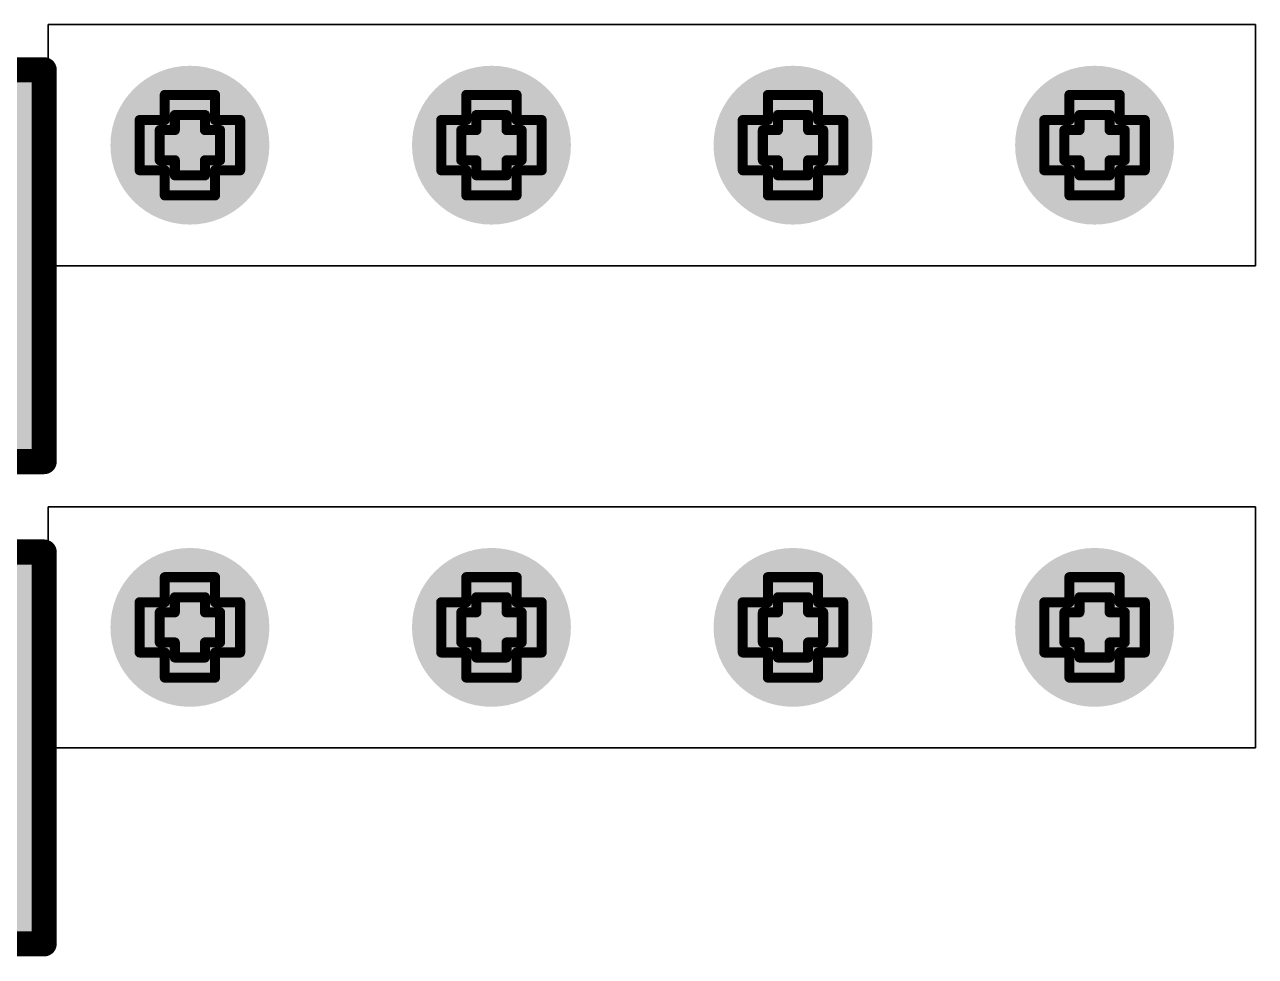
# Model space of a CAD drawing. Header units: inches. Extents: x -7 to 5163, y -3 to 5149.
# Drawn here: x 32.21 to 38.43, y 151.35 to 156.06 of the extents above; entities that cross this region are included whole.
import ezdxf

# ---------------------------------------------------------------- set-up
doc = ezdxf.new("R2010")
doc.units = ezdxf.units.IN
for name, color, linetype in [('Bottom Layer', 5, 'Continuous'), ('Bottom Solder', 6, 'Continuous'), ('Drill Drawing', 1, 'Continuous'), ('GND', 76, 'Continuous'), ('PWR', 16, 'Continuous'), ('Top Layer', 1, 'Continuous'), ('Top Overlay', 2, 'Continuous'), ('Top Paste', 8, 'Continuous'), ('Top Solder', 216, 'Continuous'), ('Via Holes', 16, 'Continuous')]:
    doc.layers.add(name, color=color, linetype=linetype)

# ---------------------------------------------------------------- blocks, each defined once
blk = doc.blocks.new('C___1206_83')
at = {"layer": 'Top Layer'}
for points in [[(-2.032, 0.889), (-0.508, 0.889), (-0.508, -0.889), (-2.032, -0.889)], [(0.508, 0.889), (2.032, 0.889), (2.032, -0.889), (0.508, -0.889)]]:
    blk.add_hatch(color=1, dxfattribs=at).paths.add_polyline_path(points)
at = {"layer": 'Top Paste'}
for points in [[(-2.032, 0.889), (-0.508, 0.889), (-0.508, -0.889), (-2.032, -0.889)], [(0.508, 0.889), (2.032, 0.889), (2.032, -0.889), (0.508, -0.889)]]:
    blk.add_hatch(color=8, dxfattribs=at).paths.add_polyline_path(points)
at = {"layer": 'Top Solder'}
for points in [[(-2.1336, 0.9906), (-0.4064, 0.9906), (-0.4064, -0.9906), (-2.1336, -0.9906)], [(0.4064, 0.9906), (2.1336, 0.9906), (2.1336, -0.9906), (0.4064, -0.9906)]]:
    blk.add_hatch(color=216, dxfattribs=at).paths.add_polyline_path(points)
at = {"layer": 'Top Overlay', "const_width": 0.127}
for points in [[(-2.1336, 0.9906), (-2.1336, -0.9906)], [(-0.6096, 0.9906), (-2.1336, 0.9906)], [(2.1336, 0.9906), (0.6096, 0.9906)], [(2.1336, 0.9906), (2.1336, -0.9906)], [(-0.6096, -0.9906), (-2.1336, -0.9906)], [(2.1336, -0.9906), (0.6096, -0.9906)]]:
    blk.add_lwpolyline(points, dxfattribs=at)
at = {"layer": 'Top Overlay', "const_width": 0.0635}
for points in [[(-2.16535, 0.9906, 1), (-2.10185, 0.9906, 1)], [(-2.16535, 0.9906, 1), (-2.10185, 0.9906, 1)], [(-0.64135, 0.9906, 1), (-0.57785, 0.9906, 1)], [(0.57785, 0.9906, 1), (0.64135, 0.9906, 1)], [(2.10185, 0.9906, 1), (2.16535, 0.9906, 1)], [(2.10185, 0.9906, 1), (2.16535, 0.9906, 1)], [(-2.16535, -0.9906, 1), (-2.10185, -0.9906, 1)], [(-2.16535, -0.9906, 1), (-2.10185, -0.9906, 1)], [(-0.64135, -0.9906, 1), (-0.57785, -0.9906, 1)], [(0.57785, -0.9906, 1), (0.64135, -0.9906, 1)], [(2.10185, -0.9906, 1), (2.16535, -0.9906, 1)], [(2.10185, -0.9906, 1), (2.16535, -0.9906, 1)]]:
    blk.add_lwpolyline(points, format="xyb", close=True, dxfattribs=at)
blk = doc.blocks.new('C___1206_84')
at = {"layer": 'Top Layer'}
for points in [[(-2.032, 0.889), (-0.508, 0.889), (-0.508, -0.889), (-2.032, -0.889)], [(0.508, 0.889), (2.032, 0.889), (2.032, -0.889), (0.508, -0.889)]]:
    blk.add_hatch(color=1, dxfattribs=at).paths.add_polyline_path(points)
at = {"layer": 'Top Paste'}
for points in [[(-2.032, 0.889), (-0.508, 0.889), (-0.508, -0.889), (-2.032, -0.889)], [(0.508, 0.889), (2.032, 0.889), (2.032, -0.889), (0.508, -0.889)]]:
    blk.add_hatch(color=8, dxfattribs=at).paths.add_polyline_path(points)
at = {"layer": 'Top Solder'}
for points in [[(-2.1336, 0.9906), (-0.4064, 0.9906), (-0.4064, -0.9906), (-2.1336, -0.9906)], [(0.4064, 0.9906), (2.1336, 0.9906), (2.1336, -0.9906), (0.4064, -0.9906)]]:
    blk.add_hatch(color=216, dxfattribs=at).paths.add_polyline_path(points)
at = {"layer": 'Top Overlay', "const_width": 0.127}
for points in [[(-2.1336, 0.9906), (-2.1336, -0.9906)], [(-0.6096, 0.9906), (-2.1336, 0.9906)], [(2.1336, 0.9906), (0.6096, 0.9906)], [(2.1336, 0.9906), (2.1336, -0.9906)], [(-0.6096, -0.9906), (-2.1336, -0.9906)], [(2.1336, -0.9906), (0.6096, -0.9906)]]:
    blk.add_lwpolyline(points, dxfattribs=at)
at = {"layer": 'Top Overlay', "const_width": 0.0635}
for points in [[(-2.16535, 0.9906, 1), (-2.10185, 0.9906, 1)], [(-2.16535, 0.9906, 1), (-2.10185, 0.9906, 1)], [(-0.64135, 0.9906, 1), (-0.57785, 0.9906, 1)], [(0.57785, 0.9906, 1), (0.64135, 0.9906, 1)], [(2.10185, 0.9906, 1), (2.16535, 0.9906, 1)], [(2.10185, 0.9906, 1), (2.16535, 0.9906, 1)], [(-2.16535, -0.9906, 1), (-2.10185, -0.9906, 1)], [(-2.16535, -0.9906, 1), (-2.10185, -0.9906, 1)], [(-0.64135, -0.9906, 1), (-0.57785, -0.9906, 1)], [(0.57785, -0.9906, 1), (0.64135, -0.9906, 1)], [(2.10185, -0.9906, 1), (2.16535, -0.9906, 1)], [(2.10185, -0.9906, 1), (2.16535, -0.9906, 1)]]:
    blk.add_lwpolyline(points, format="xyb", close=True, dxfattribs=at)

msp = doc.modelspace()

# ---------------------------------------------------------------- hatches: boundary and pattern name
at = {"layer": 'Bottom Layer'}
h = msp.add_hatch(color=5, dxfattribs=at)
edge = h.paths.add_edge_path()
edge.add_arc((33.0454, 155.448), 0.3, 0, 360)
h = msp.add_hatch(color=5, dxfattribs=at)
edge = h.paths.add_edge_path()
edge.add_arc((34.5694, 155.448), 0.3, 0, 360)
h = msp.add_hatch(color=5, dxfattribs=at)
edge = h.paths.add_edge_path()
edge.add_arc((36.0934, 155.448), 0.3, 0, 360)
h = msp.add_hatch(color=5, dxfattribs=at)
edge = h.paths.add_edge_path()
edge.add_arc((37.6174, 155.448), 0.3, 0, 360)
h = msp.add_hatch(color=5, dxfattribs=at)
edge = h.paths.add_edge_path()
edge.add_arc((33.0454, 153.0096), 0.3, 0, 360)
h = msp.add_hatch(color=5, dxfattribs=at)
edge = h.paths.add_edge_path()
edge.add_arc((34.5694, 153.0096), 0.3, 0, 360)
h = msp.add_hatch(color=5, dxfattribs=at)
edge = h.paths.add_edge_path()
edge.add_arc((36.0934, 153.0096), 0.3, 0, 360)
h = msp.add_hatch(color=5, dxfattribs=at)
edge = h.paths.add_edge_path()
edge.add_arc((37.6174, 153.0096), 0.3, 0, 360)
at = {"layer": 'Bottom Solder'}
h = msp.add_hatch(color=6, dxfattribs=at)
edge = h.paths.add_edge_path()
edge.add_arc((33.0454, 155.448), 0.4016, 0, 360)
h = msp.add_hatch(color=6, dxfattribs=at)
edge = h.paths.add_edge_path()
edge.add_arc((34.5694, 155.448), 0.4016, 0, 360)
h = msp.add_hatch(color=6, dxfattribs=at)
edge = h.paths.add_edge_path()
edge.add_arc((36.0934, 155.448), 0.4016, 0, 360)
h = msp.add_hatch(color=6, dxfattribs=at)
edge = h.paths.add_edge_path()
edge.add_arc((37.6174, 155.448), 0.4016, 0, 360)
h = msp.add_hatch(color=6, dxfattribs=at)
edge = h.paths.add_edge_path()
edge.add_arc((33.0454, 153.0096), 0.4016, 0, 360)
h = msp.add_hatch(color=6, dxfattribs=at)
edge = h.paths.add_edge_path()
edge.add_arc((34.5694, 153.0096), 0.4016, 0, 360)
h = msp.add_hatch(color=6, dxfattribs=at)
edge = h.paths.add_edge_path()
edge.add_arc((36.0934, 153.0096), 0.4016, 0, 360)
h = msp.add_hatch(color=6, dxfattribs=at)
edge = h.paths.add_edge_path()
edge.add_arc((37.6174, 153.0096), 0.4016, 0, 360)
at = {"layer": 'GND'}
h = msp.add_hatch(color=76, dxfattribs=at)
edge = h.paths.add_edge_path()
edge.add_arc((33.0454, 155.448), 0.3, 0, 360)
h = msp.add_hatch(color=76, dxfattribs=at)
edge = h.paths.add_edge_path()
edge.add_arc((34.5694, 155.448), 0.3, 0, 360)
h = msp.add_hatch(color=76, dxfattribs=at)
edge = h.paths.add_edge_path()
edge.add_arc((36.0934, 155.448), 0.3, 0, 360)
h = msp.add_hatch(color=76, dxfattribs=at)
edge = h.paths.add_edge_path()
edge.add_arc((37.6174, 155.448), 0.3, 0, 360)
h = msp.add_hatch(color=76, dxfattribs=at)
edge = h.paths.add_edge_path()
edge.add_arc((33.0454, 153.0096), 0.3, 0, 360)
h = msp.add_hatch(color=76, dxfattribs=at)
edge = h.paths.add_edge_path()
edge.add_arc((34.5694, 153.0096), 0.3, 0, 360)
h = msp.add_hatch(color=76, dxfattribs=at)
edge = h.paths.add_edge_path()
edge.add_arc((36.0934, 153.0096), 0.3, 0, 360)
h = msp.add_hatch(color=76, dxfattribs=at)
edge = h.paths.add_edge_path()
edge.add_arc((37.6174, 153.0096), 0.3, 0, 360)
at = {"layer": 'PWR'}
h = msp.add_hatch(color=16, dxfattribs=at)
edge = h.paths.add_edge_path()
edge.add_arc((33.0454, 155.448), 0.3, 0, 360)
h = msp.add_hatch(color=16, dxfattribs=at)
edge = h.paths.add_edge_path()
edge.add_arc((34.5694, 155.448), 0.3, 0, 360)
h = msp.add_hatch(color=16, dxfattribs=at)
edge = h.paths.add_edge_path()
edge.add_arc((36.0934, 155.448), 0.3, 0, 360)
h = msp.add_hatch(color=16, dxfattribs=at)
edge = h.paths.add_edge_path()
edge.add_arc((37.6174, 155.448), 0.3, 0, 360)
h = msp.add_hatch(color=16, dxfattribs=at)
edge = h.paths.add_edge_path()
edge.add_arc((33.0454, 153.0096), 0.3, 0, 360)
h = msp.add_hatch(color=16, dxfattribs=at)
edge = h.paths.add_edge_path()
edge.add_arc((34.5694, 153.0096), 0.3, 0, 360)
h = msp.add_hatch(color=16, dxfattribs=at)
edge = h.paths.add_edge_path()
edge.add_arc((36.0934, 153.0096), 0.3, 0, 360)
h = msp.add_hatch(color=16, dxfattribs=at)
edge = h.paths.add_edge_path()
edge.add_arc((37.6174, 153.0096), 0.3, 0, 360)
at = {"layer": 'Top Layer'}
h = msp.add_hatch(color=1, dxfattribs=at)
edge = h.paths.add_edge_path()
edge.add_arc((33.0454, 155.448), 0.3, 0, 360)
h = msp.add_hatch(color=1, dxfattribs=at)
edge = h.paths.add_edge_path()
edge.add_arc((34.5694, 155.448), 0.3, 0, 360)
h = msp.add_hatch(color=1, dxfattribs=at)
edge = h.paths.add_edge_path()
edge.add_arc((36.0934, 155.448), 0.3, 0, 360)
h = msp.add_hatch(color=1, dxfattribs=at)
edge = h.paths.add_edge_path()
edge.add_arc((37.6174, 155.448), 0.3, 0, 360)
h = msp.add_hatch(color=1, dxfattribs=at)
edge = h.paths.add_edge_path()
edge.add_arc((33.0454, 153.0096), 0.3, 0, 360)
h = msp.add_hatch(color=1, dxfattribs=at)
edge = h.paths.add_edge_path()
edge.add_arc((34.5694, 153.0096), 0.3, 0, 360)
h = msp.add_hatch(color=1, dxfattribs=at)
edge = h.paths.add_edge_path()
edge.add_arc((36.0934, 153.0096), 0.3, 0, 360)
h = msp.add_hatch(color=1, dxfattribs=at)
edge = h.paths.add_edge_path()
edge.add_arc((37.6174, 153.0096), 0.3, 0, 360)
at = {"layer": 'Top Solder'}
h = msp.add_hatch(color=216, dxfattribs=at)
edge = h.paths.add_edge_path()
edge.add_arc((33.0454, 155.448), 0.4016, 0, 360)
h = msp.add_hatch(color=216, dxfattribs=at)
edge = h.paths.add_edge_path()
edge.add_arc((34.5694, 155.448), 0.4016, 0, 360)
h = msp.add_hatch(color=216, dxfattribs=at)
edge = h.paths.add_edge_path()
edge.add_arc((36.0934, 155.448), 0.4016, 0, 360)
h = msp.add_hatch(color=216, dxfattribs=at)
edge = h.paths.add_edge_path()
edge.add_arc((37.6174, 155.448), 0.4016, 0, 360)
h = msp.add_hatch(color=216, dxfattribs=at)
edge = h.paths.add_edge_path()
edge.add_arc((33.0454, 153.0096), 0.4016, 0, 360)
h = msp.add_hatch(color=216, dxfattribs=at)
edge = h.paths.add_edge_path()
edge.add_arc((34.5694, 153.0096), 0.4016, 0, 360)
h = msp.add_hatch(color=216, dxfattribs=at)
edge = h.paths.add_edge_path()
edge.add_arc((36.0934, 153.0096), 0.4016, 0, 360)
h = msp.add_hatch(color=216, dxfattribs=at)
edge = h.paths.add_edge_path()
edge.add_arc((37.6174, 153.0096), 0.4016, 0, 360)
at = {"layer": 'Via Holes'}
h = msp.add_hatch(color=7, dxfattribs=at)
edge = h.paths.add_edge_path()
edge.add_arc((33.0454, 155.448), 0.15, 0, 360)
h = msp.add_hatch(color=7, dxfattribs=at)
edge = h.paths.add_edge_path()
edge.add_arc((34.5694, 155.448), 0.15, 0, 360)
h = msp.add_hatch(color=7, dxfattribs=at)
edge = h.paths.add_edge_path()
edge.add_arc((36.0934, 155.448), 0.15, 0, 360)
h = msp.add_hatch(color=7, dxfattribs=at)
edge = h.paths.add_edge_path()
edge.add_arc((37.6174, 155.448), 0.15, 0, 360)
h = msp.add_hatch(color=7, dxfattribs=at)
edge = h.paths.add_edge_path()
edge.add_arc((33.0454, 153.0096), 0.15, 0, 360)
h = msp.add_hatch(color=7, dxfattribs=at)
edge = h.paths.add_edge_path()
edge.add_arc((34.5694, 153.0096), 0.15, 0, 360)
h = msp.add_hatch(color=7, dxfattribs=at)
edge = h.paths.add_edge_path()
edge.add_arc((36.0934, 153.0096), 0.15, 0, 360)
h = msp.add_hatch(color=7, dxfattribs=at)
edge = h.paths.add_edge_path()
edge.add_arc((37.6174, 153.0096), 0.15, 0, 360)

# ---------------------------------------------------------------- linework, layer by layer
at = {"layer": 'Drill Drawing', "const_width": 0.0508}
for points in [[(32.9184, 155.575), (32.9184, 155.702)], [(32.9184, 155.702), (33.1724, 155.702)], [(33.1724, 155.575), (33.1724, 155.702)], [(34.4424, 155.575), (34.4424, 155.702)], [(34.4424, 155.702), (34.6964, 155.702)], [(34.6964, 155.575), (34.6964, 155.702)], [(35.9664, 155.575), (35.9664, 155.702)], [(35.9664, 155.702), (36.2204, 155.702)], [(36.2204, 155.575), (36.2204, 155.702)], [(37.4904, 155.575), (37.4904, 155.702)], [(37.4904, 155.702), (37.7444, 155.702)], [(37.7444, 155.575), (37.7444, 155.702)], [(32.7914, 155.321), (32.7914, 155.575)], [(32.7914, 155.575), (32.9184, 155.575)], [(32.9692, 155.5242), (32.9692, 155.6004)], [(32.9692, 155.6004), (33.1216, 155.6004)], [(33.1216, 155.5242), (33.1216, 155.6004)], [(33.1724, 155.575), (33.2994, 155.575)], [(33.2994, 155.321), (33.2994, 155.575)], [(34.3154, 155.321), (34.3154, 155.575)], [(34.3154, 155.575), (34.4424, 155.575)], [(34.4932, 155.5242), (34.4932, 155.6004)], [(34.4932, 155.6004), (34.6456, 155.6004)], [(34.6456, 155.5242), (34.6456, 155.6004)], [(34.6964, 155.575), (34.8234, 155.575)], [(34.8234, 155.321), (34.8234, 155.575)], [(35.8394, 155.321), (35.8394, 155.575)], [(35.8394, 155.575), (35.9664, 155.575)], [(36.0172, 155.5242), (36.0172, 155.6004)], [(36.0172, 155.6004), (36.1696, 155.6004)], [(36.1696, 155.5242), (36.1696, 155.6004)], [(36.2204, 155.575), (36.3474, 155.575)], [(36.3474, 155.321), (36.3474, 155.575)], [(37.3634, 155.321), (37.3634, 155.575)], [(37.3634, 155.575), (37.4904, 155.575)], [(37.5412, 155.5242), (37.5412, 155.6004)], [(37.5412, 155.6004), (37.6936, 155.6004)], [(37.6936, 155.5242), (37.6936, 155.6004)], [(37.7444, 155.575), (37.8714, 155.575)], [(37.8714, 155.321), (37.8714, 155.575)], [(32.893, 155.3718), (32.893, 155.5242)], [(32.893, 155.5242), (32.9692, 155.5242)], [(33.1216, 155.5242), (33.1978, 155.5242)], [(33.1978, 155.3718), (33.1978, 155.5242)], [(34.417, 155.3718), (34.417, 155.5242)], [(34.417, 155.5242), (34.4932, 155.5242)], [(34.6456, 155.5242), (34.7218, 155.5242)], [(34.7218, 155.3718), (34.7218, 155.5242)], [(35.941, 155.3718), (35.941, 155.5242)], [(35.941, 155.5242), (36.0172, 155.5242)], [(36.1696, 155.5242), (36.2458, 155.5242)], [(36.2458, 155.3718), (36.2458, 155.5242)], [(37.465, 155.3718), (37.465, 155.5242)], [(37.465, 155.5242), (37.5412, 155.5242)], [(37.6936, 155.5242), (37.7698, 155.5242)], [(37.7698, 155.3718), (37.7698, 155.5242)], [(32.893, 155.3718), (32.9692, 155.3718)], [(32.9692, 155.2956), (32.9692, 155.3718)], [(33.1216, 155.3718), (33.1978, 155.3718)], [(33.1216, 155.2956), (33.1216, 155.3718)], [(34.417, 155.3718), (34.4932, 155.3718)], [(34.4932, 155.2956), (34.4932, 155.3718)], [(34.6456, 155.3718), (34.7218, 155.3718)], [(34.6456, 155.2956), (34.6456, 155.3718)], [(35.941, 155.3718), (36.0172, 155.3718)], [(36.0172, 155.2956), (36.0172, 155.3718)], [(36.1696, 155.3718), (36.2458, 155.3718)], [(36.1696, 155.2956), (36.1696, 155.3718)], [(37.465, 155.3718), (37.5412, 155.3718)], [(37.5412, 155.2956), (37.5412, 155.3718)], [(37.6936, 155.3718), (37.7698, 155.3718)], [(37.6936, 155.2956), (37.6936, 155.3718)], [(32.7914, 155.321), (32.9184, 155.321)], [(32.9184, 155.194), (32.9184, 155.321)], [(32.9692, 155.2956), (33.1216, 155.2956)], [(33.1724, 155.321), (33.2994, 155.321)], [(33.1724, 155.194), (33.1724, 155.321)], [(34.3154, 155.321), (34.4424, 155.321)], [(34.4424, 155.194), (34.4424, 155.321)], [(34.4932, 155.2956), (34.6456, 155.2956)], [(34.6964, 155.321), (34.8234, 155.321)], [(34.6964, 155.194), (34.6964, 155.321)], [(35.8394, 155.321), (35.9664, 155.321)], [(35.9664, 155.194), (35.9664, 155.321)], [(36.0172, 155.2956), (36.1696, 155.2956)], [(36.2204, 155.321), (36.3474, 155.321)], [(36.2204, 155.194), (36.2204, 155.321)], [(37.3634, 155.321), (37.4904, 155.321)], [(37.4904, 155.194), (37.4904, 155.321)], [(37.5412, 155.2956), (37.6936, 155.2956)], [(37.7444, 155.321), (37.8714, 155.321)], [(37.7444, 155.194), (37.7444, 155.321)], [(32.9184, 155.194), (33.1724, 155.194)], [(34.4424, 155.194), (34.6964, 155.194)], [(35.9664, 155.194), (36.2204, 155.194)], [(37.4904, 155.194), (37.7444, 155.194)], [(32.9184, 153.1366), (32.9184, 153.2636)], [(32.9184, 153.2636), (33.1724, 153.2636)], [(33.1724, 153.1366), (33.1724, 153.2636)], [(34.4424, 153.1366), (34.4424, 153.2636)], [(34.4424, 153.2636), (34.6964, 153.2636)], [(34.6964, 153.1366), (34.6964, 153.2636)], [(35.9664, 153.1366), (35.9664, 153.2636)], [(35.9664, 153.2636), (36.2204, 153.2636)], [(36.2204, 153.1366), (36.2204, 153.2636)], [(37.4904, 153.1366), (37.4904, 153.2636)], [(37.4904, 153.2636), (37.7444, 153.2636)], [(37.7444, 153.1366), (37.7444, 153.2636)], [(32.7914, 152.8826), (32.7914, 153.1366)], [(32.7914, 153.1366), (32.9184, 153.1366)], [(32.9692, 153.0858), (32.9692, 153.162)], [(32.9692, 153.162), (33.1216, 153.162)], [(33.1216, 153.0858), (33.1216, 153.162)], [(33.1724, 153.1366), (33.2994, 153.1366)], [(33.2994, 152.8826), (33.2994, 153.1366)], [(34.3154, 152.8826), (34.3154, 153.1366)], [(34.3154, 153.1366), (34.4424, 153.1366)], [(34.4932, 153.0858), (34.4932, 153.162)], [(34.4932, 153.162), (34.6456, 153.162)], [(34.6456, 153.0858), (34.6456, 153.162)], [(34.6964, 153.1366), (34.8234, 153.1366)], [(34.8234, 152.8826), (34.8234, 153.1366)], [(35.8394, 152.8826), (35.8394, 153.1366)], [(35.8394, 153.1366), (35.9664, 153.1366)], [(36.0172, 153.0858), (36.0172, 153.162)], [(36.0172, 153.162), (36.1696, 153.162)], [(36.1696, 153.0858), (36.1696, 153.162)], [(36.2204, 153.1366), (36.3474, 153.1366)], [(36.3474, 152.8826), (36.3474, 153.1366)], [(37.3634, 152.8826), (37.3634, 153.1366)], [(37.3634, 153.1366), (37.4904, 153.1366)], [(37.5412, 153.0858), (37.5412, 153.162)], [(37.5412, 153.162), (37.6936, 153.162)], [(37.6936, 153.0858), (37.6936, 153.162)], [(37.7444, 153.1366), (37.8714, 153.1366)], [(37.8714, 152.8826), (37.8714, 153.1366)], [(32.893, 152.9334), (32.893, 153.0858)], [(32.893, 153.0858), (32.9692, 153.0858)], [(33.1216, 153.0858), (33.1978, 153.0858)], [(33.1978, 152.9334), (33.1978, 153.0858)], [(34.417, 152.9334), (34.417, 153.0858)], [(34.417, 153.0858), (34.4932, 153.0858)], [(34.6456, 153.0858), (34.7218, 153.0858)], [(34.7218, 152.9334), (34.7218, 153.0858)], [(35.941, 152.9334), (35.941, 153.0858)], [(35.941, 153.0858), (36.0172, 153.0858)], [(36.1696, 153.0858), (36.2458, 153.0858)], [(36.2458, 152.9334), (36.2458, 153.0858)], [(37.465, 152.9334), (37.465, 153.0858)], [(37.465, 153.0858), (37.5412, 153.0858)], [(37.6936, 153.0858), (37.7698, 153.0858)], [(37.7698, 152.9334), (37.7698, 153.0858)], [(32.893, 152.9334), (32.9692, 152.9334)], [(32.9692, 152.8572), (32.9692, 152.9334)], [(33.1216, 152.9334), (33.1978, 152.9334)], [(33.1216, 152.8572), (33.1216, 152.9334)], [(34.417, 152.9334), (34.4932, 152.9334)], [(34.4932, 152.8572), (34.4932, 152.9334)], [(34.6456, 152.9334), (34.7218, 152.9334)], [(34.6456, 152.8572), (34.6456, 152.9334)], [(35.941, 152.9334), (36.0172, 152.9334)], [(36.0172, 152.8572), (36.0172, 152.9334)], [(36.1696, 152.9334), (36.2458, 152.9334)], [(36.1696, 152.8572), (36.1696, 152.9334)], [(37.465, 152.9334), (37.5412, 152.9334)], [(37.5412, 152.8572), (37.5412, 152.9334)], [(37.6936, 152.9334), (37.7698, 152.9334)], [(37.6936, 152.8572), (37.6936, 152.9334)], [(32.7914, 152.8826), (32.9184, 152.8826)], [(32.9184, 152.7556), (32.9184, 152.8826)], [(33.1724, 152.8826), (33.2994, 152.8826)], [(33.1724, 152.7556), (33.1724, 152.8826)], [(34.3154, 152.8826), (34.4424, 152.8826)], [(34.4424, 152.7556), (34.4424, 152.8826)], [(34.6964, 152.8826), (34.8234, 152.8826)], [(34.6964, 152.7556), (34.6964, 152.8826)], [(35.8394, 152.8826), (35.9664, 152.8826)], [(35.9664, 152.7556), (35.9664, 152.8826)], [(36.2204, 152.8826), (36.3474, 152.8826)], [(36.2204, 152.7556), (36.2204, 152.8826)], [(37.3634, 152.8826), (37.4904, 152.8826)], [(37.4904, 152.7556), (37.4904, 152.8826)], [(37.7444, 152.8826), (37.8714, 152.8826)], [(37.7444, 152.7556), (37.7444, 152.8826)], [(32.9692, 152.8572), (33.1216, 152.8572)], [(34.4932, 152.8572), (34.6456, 152.8572)], [(36.0172, 152.8572), (36.1696, 152.8572)], [(37.5412, 152.8572), (37.6936, 152.8572)], [(32.9184, 152.7556), (33.1724, 152.7556)], [(34.4424, 152.7556), (34.6964, 152.7556)], [(35.9664, 152.7556), (36.2204, 152.7556)], [(37.4904, 152.7556), (37.7444, 152.7556)]]:
    msp.add_lwpolyline(points, dxfattribs=at)
at = {"layer": 'Drill Drawing', "const_width": 0.0254}
for points in [[(32.9057, 155.702, 1), (32.9311, 155.702, 1)], [(32.9057, 155.702, 1), (32.9311, 155.702, 1)], [(33.1597, 155.702, 1), (33.1851, 155.702, 1)], [(33.1597, 155.702, 1), (33.1851, 155.702, 1)], [(34.4297, 155.702, 1), (34.4551, 155.702, 1)], [(34.4297, 155.702, 1), (34.4551, 155.702, 1)], [(34.6837, 155.702, 1), (34.7091, 155.702, 1)], [(34.6837, 155.702, 1), (34.7091, 155.702, 1)], [(35.9537, 155.702, 1), (35.9791, 155.702, 1)], [(35.9537, 155.702, 1), (35.9791, 155.702, 1)], [(36.2077, 155.702, 1), (36.2331, 155.702, 1)], [(36.2077, 155.702, 1), (36.2331, 155.702, 1)], [(37.4777, 155.702, 1), (37.5031, 155.702, 1)], [(37.4777, 155.702, 1), (37.5031, 155.702, 1)], [(37.7317, 155.702, 1), (37.7571, 155.702, 1)], [(37.7317, 155.702, 1), (37.7571, 155.702, 1)], [(32.7787, 155.575, 1), (32.8041, 155.575, 1)], [(32.7787, 155.575, 1), (32.8041, 155.575, 1)], [(32.9057, 155.575, 1), (32.9311, 155.575, 1)], [(32.9057, 155.575, 1), (32.9311, 155.575, 1)], [(32.9565, 155.6004, 1), (32.9819, 155.6004, 1)], [(32.9565, 155.6004, 1), (32.9819, 155.6004, 1)], [(33.1089, 155.6004, 1), (33.1343, 155.6004, 1)], [(33.1089, 155.6004, 1), (33.1343, 155.6004, 1)], [(33.1597, 155.575, 1), (33.1851, 155.575, 1)], [(33.1597, 155.575, 1), (33.1851, 155.575, 1)], [(33.2867, 155.575, 1), (33.3121, 155.575, 1)], [(33.2867, 155.575, 1), (33.3121, 155.575, 1)], [(34.3027, 155.575, 1), (34.3281, 155.575, 1)], [(34.3027, 155.575, 1), (34.3281, 155.575, 1)], [(34.4297, 155.575, 1), (34.4551, 155.575, 1)], [(34.4297, 155.575, 1), (34.4551, 155.575, 1)], [(34.4805, 155.6004, 1), (34.5059, 155.6004, 1)], [(34.4805, 155.6004, 1), (34.5059, 155.6004, 1)], [(34.6329, 155.6004, 1), (34.6583, 155.6004, 1)], [(34.6329, 155.6004, 1), (34.6583, 155.6004, 1)], [(34.6837, 155.575, 1), (34.7091, 155.575, 1)], [(34.6837, 155.575, 1), (34.7091, 155.575, 1)], [(34.8107, 155.575, 1), (34.8361, 155.575, 1)], [(34.8107, 155.575, 1), (34.8361, 155.575, 1)], [(35.8267, 155.575, 1), (35.8521, 155.575, 1)], [(35.8267, 155.575, 1), (35.8521, 155.575, 1)], [(35.9537, 155.575, 1), (35.9791, 155.575, 1)], [(35.9537, 155.575, 1), (35.9791, 155.575, 1)], [(36.0045, 155.6004, 1), (36.0299, 155.6004, 1)], [(36.0045, 155.6004, 1), (36.0299, 155.6004, 1)], [(36.1569, 155.6004, 1), (36.1823, 155.6004, 1)], [(36.1569, 155.6004, 1), (36.1823, 155.6004, 1)], [(36.2077, 155.575, 1), (36.2331, 155.575, 1)], [(36.2077, 155.575, 1), (36.2331, 155.575, 1)], [(36.3347, 155.575, 1), (36.3601, 155.575, 1)], [(36.3347, 155.575, 1), (36.3601, 155.575, 1)], [(37.3507, 155.575, 1), (37.3761, 155.575, 1)], [(37.3507, 155.575, 1), (37.3761, 155.575, 1)], [(37.4777, 155.575, 1), (37.5031, 155.575, 1)], [(37.4777, 155.575, 1), (37.5031, 155.575, 1)], [(37.5285, 155.6004, 1), (37.5539, 155.6004, 1)], [(37.5285, 155.6004, 1), (37.5539, 155.6004, 1)], [(37.6809, 155.6004, 1), (37.7063, 155.6004, 1)], [(37.6809, 155.6004, 1), (37.7063, 155.6004, 1)], [(37.7317, 155.575, 1), (37.7571, 155.575, 1)], [(37.7317, 155.575, 1), (37.7571, 155.575, 1)], [(37.8587, 155.575, 1), (37.8841, 155.575, 1)], [(37.8587, 155.575, 1), (37.8841, 155.575, 1)], [(32.8803, 155.5242, 1), (32.9057, 155.5242, 1)], [(32.8803, 155.5242, 1), (32.9057, 155.5242, 1)], [(32.9565, 155.5242, 1), (32.9819, 155.5242, 1)], [(32.9565, 155.5242, 1), (32.9819, 155.5242, 1)], [(33.1089, 155.5242, 1), (33.1343, 155.5242, 1)], [(33.1089, 155.5242, 1), (33.1343, 155.5242, 1)], [(33.1851, 155.5242, 1), (33.2105, 155.5242, 1)], [(33.1851, 155.5242, 1), (33.2105, 155.5242, 1)], [(34.4043, 155.5242, 1), (34.4297, 155.5242, 1)], [(34.4043, 155.5242, 1), (34.4297, 155.5242, 1)], [(34.4805, 155.5242, 1), (34.5059, 155.5242, 1)], [(34.4805, 155.5242, 1), (34.5059, 155.5242, 1)], [(34.6329, 155.5242, 1), (34.6583, 155.5242, 1)], [(34.6329, 155.5242, 1), (34.6583, 155.5242, 1)], [(34.7091, 155.5242, 1), (34.7345, 155.5242, 1)], [(34.7091, 155.5242, 1), (34.7345, 155.5242, 1)], [(35.9283, 155.5242, 1), (35.9537, 155.5242, 1)], [(35.9283, 155.5242, 1), (35.9537, 155.5242, 1)], [(36.0045, 155.5242, 1), (36.0299, 155.5242, 1)], [(36.0045, 155.5242, 1), (36.0299, 155.5242, 1)], [(36.1569, 155.5242, 1), (36.1823, 155.5242, 1)], [(36.1569, 155.5242, 1), (36.1823, 155.5242, 1)], [(36.2331, 155.5242, 1), (36.2585, 155.5242, 1)], [(36.2331, 155.5242, 1), (36.2585, 155.5242, 1)], [(37.4523, 155.5242, 1), (37.4777, 155.5242, 1)], [(37.4523, 155.5242, 1), (37.4777, 155.5242, 1)], [(37.5285, 155.5242, 1), (37.5539, 155.5242, 1)], [(37.5285, 155.5242, 1), (37.5539, 155.5242, 1)], [(37.6809, 155.5242, 1), (37.7063, 155.5242, 1)], [(37.6809, 155.5242, 1), (37.7063, 155.5242, 1)], [(37.7571, 155.5242, 1), (37.7825, 155.5242, 1)], [(37.7571, 155.5242, 1), (37.7825, 155.5242, 1)], [(32.8803, 155.3718, 1), (32.9057, 155.3718, 1)], [(32.8803, 155.3718, 1), (32.9057, 155.3718, 1)], [(32.9565, 155.3718, 1), (32.9819, 155.3718, 1)], [(32.9565, 155.3718, 1), (32.9819, 155.3718, 1)], [(33.1089, 155.3718, 1), (33.1343, 155.3718, 1)], [(33.1089, 155.3718, 1), (33.1343, 155.3718, 1)], [(33.1851, 155.3718, 1), (33.2105, 155.3718, 1)], [(33.1851, 155.3718, 1), (33.2105, 155.3718, 1)], [(34.4043, 155.3718, 1), (34.4297, 155.3718, 1)], [(34.4043, 155.3718, 1), (34.4297, 155.3718, 1)], [(34.4805, 155.3718, 1), (34.5059, 155.3718, 1)], [(34.4805, 155.3718, 1), (34.5059, 155.3718, 1)], [(34.6329, 155.3718, 1), (34.6583, 155.3718, 1)], [(34.6329, 155.3718, 1), (34.6583, 155.3718, 1)], [(34.7091, 155.3718, 1), (34.7345, 155.3718, 1)], [(34.7091, 155.3718, 1), (34.7345, 155.3718, 1)], [(35.9283, 155.3718, 1), (35.9537, 155.3718, 1)], [(35.9283, 155.3718, 1), (35.9537, 155.3718, 1)], [(36.0045, 155.3718, 1), (36.0299, 155.3718, 1)], [(36.0045, 155.3718, 1), (36.0299, 155.3718, 1)], [(36.1569, 155.3718, 1), (36.1823, 155.3718, 1)], [(36.1569, 155.3718, 1), (36.1823, 155.3718, 1)], [(36.2331, 155.3718, 1), (36.2585, 155.3718, 1)], [(36.2331, 155.3718, 1), (36.2585, 155.3718, 1)], [(37.4523, 155.3718, 1), (37.4777, 155.3718, 1)], [(37.4523, 155.3718, 1), (37.4777, 155.3718, 1)], [(37.5285, 155.3718, 1), (37.5539, 155.3718, 1)], [(37.5285, 155.3718, 1), (37.5539, 155.3718, 1)], [(37.6809, 155.3718, 1), (37.7063, 155.3718, 1)], [(37.6809, 155.3718, 1), (37.7063, 155.3718, 1)], [(37.7571, 155.3718, 1), (37.7825, 155.3718, 1)], [(37.7571, 155.3718, 1), (37.7825, 155.3718, 1)], [(32.7787, 155.321, 1), (32.8041, 155.321, 1)], [(32.7787, 155.321, 1), (32.8041, 155.321, 1)], [(32.9057, 155.321, 1), (32.9311, 155.321, 1)], [(32.9057, 155.321, 1), (32.9311, 155.321, 1)], [(32.9565, 155.2956, 1), (32.9819, 155.2956, 1)], [(32.9565, 155.2956, 1), (32.9819, 155.2956, 1)], [(33.1089, 155.2956, 1), (33.1343, 155.2956, 1)], [(33.1089, 155.2956, 1), (33.1343, 155.2956, 1)], [(33.1597, 155.321, 1), (33.1851, 155.321, 1)], [(33.1597, 155.321, 1), (33.1851, 155.321, 1)], [(33.2867, 155.321, 1), (33.3121, 155.321, 1)], [(33.2867, 155.321, 1), (33.3121, 155.321, 1)], [(34.3027, 155.321, 1), (34.3281, 155.321, 1)], [(34.3027, 155.321, 1), (34.3281, 155.321, 1)], [(34.4297, 155.321, 1), (34.4551, 155.321, 1)], [(34.4297, 155.321, 1), (34.4551, 155.321, 1)], [(34.4805, 155.2956, 1), (34.5059, 155.2956, 1)], [(34.4805, 155.2956, 1), (34.5059, 155.2956, 1)], [(34.6329, 155.2956, 1), (34.6583, 155.2956, 1)], [(34.6329, 155.2956, 1), (34.6583, 155.2956, 1)], [(34.6837, 155.321, 1), (34.7091, 155.321, 1)], [(34.6837, 155.321, 1), (34.7091, 155.321, 1)], [(34.8107, 155.321, 1), (34.8361, 155.321, 1)], [(34.8107, 155.321, 1), (34.8361, 155.321, 1)], [(35.8267, 155.321, 1), (35.8521, 155.321, 1)], [(35.8267, 155.321, 1), (35.8521, 155.321, 1)], [(35.9537, 155.321, 1), (35.9791, 155.321, 1)], [(35.9537, 155.321, 1), (35.9791, 155.321, 1)], [(36.0045, 155.2956, 1), (36.0299, 155.2956, 1)], [(36.0045, 155.2956, 1), (36.0299, 155.2956, 1)], [(36.1569, 155.2956, 1), (36.1823, 155.2956, 1)], [(36.1569, 155.2956, 1), (36.1823, 155.2956, 1)], [(36.2077, 155.321, 1), (36.2331, 155.321, 1)], [(36.2077, 155.321, 1), (36.2331, 155.321, 1)], [(36.3347, 155.321, 1), (36.3601, 155.321, 1)], [(36.3347, 155.321, 1), (36.3601, 155.321, 1)], [(37.3507, 155.321, 1), (37.3761, 155.321, 1)], [(37.3507, 155.321, 1), (37.3761, 155.321, 1)], [(37.4777, 155.321, 1), (37.5031, 155.321, 1)], [(37.4777, 155.321, 1), (37.5031, 155.321, 1)], [(37.5285, 155.2956, 1), (37.5539, 155.2956, 1)], [(37.5285, 155.2956, 1), (37.5539, 155.2956, 1)], [(37.6809, 155.2956, 1), (37.7063, 155.2956, 1)], [(37.6809, 155.2956, 1), (37.7063, 155.2956, 1)], [(37.7317, 155.321, 1), (37.7571, 155.321, 1)], [(37.7317, 155.321, 1), (37.7571, 155.321, 1)], [(37.8587, 155.321, 1), (37.8841, 155.321, 1)], [(37.8587, 155.321, 1), (37.8841, 155.321, 1)], [(32.9057, 155.194, 1), (32.9311, 155.194, 1)], [(32.9057, 155.194, 1), (32.9311, 155.194, 1)], [(33.1597, 155.194, 1), (33.1851, 155.194, 1)], [(33.1597, 155.194, 1), (33.1851, 155.194, 1)], [(34.4297, 155.194, 1), (34.4551, 155.194, 1)], [(34.4297, 155.194, 1), (34.4551, 155.194, 1)], [(34.6837, 155.194, 1), (34.7091, 155.194, 1)], [(34.6837, 155.194, 1), (34.7091, 155.194, 1)], [(35.9537, 155.194, 1), (35.9791, 155.194, 1)], [(35.9537, 155.194, 1), (35.9791, 155.194, 1)], [(36.2077, 155.194, 1), (36.2331, 155.194, 1)], [(36.2077, 155.194, 1), (36.2331, 155.194, 1)], [(37.4777, 155.194, 1), (37.5031, 155.194, 1)], [(37.4777, 155.194, 1), (37.5031, 155.194, 1)], [(37.7317, 155.194, 1), (37.7571, 155.194, 1)], [(37.7317, 155.194, 1), (37.7571, 155.194, 1)], [(32.9057, 153.2636, 1), (32.9311, 153.2636, 1)], [(32.9057, 153.2636, 1), (32.9311, 153.2636, 1)], [(33.1597, 153.2636, 1), (33.1851, 153.2636, 1)], [(33.1597, 153.2636, 1), (33.1851, 153.2636, 1)], [(34.4297, 153.2636, 1), (34.4551, 153.2636, 1)], [(34.4297, 153.2636, 1), (34.4551, 153.2636, 1)], [(34.6837, 153.2636, 1), (34.7091, 153.2636, 1)], [(34.6837, 153.2636, 1), (34.7091, 153.2636, 1)], [(35.9537, 153.2636, 1), (35.9791, 153.2636, 1)], [(35.9537, 153.2636, 1), (35.9791, 153.2636, 1)], [(36.2077, 153.2636, 1), (36.2331, 153.2636, 1)], [(36.2077, 153.2636, 1), (36.2331, 153.2636, 1)], [(37.4777, 153.2636, 1), (37.5031, 153.2636, 1)], [(37.4777, 153.2636, 1), (37.5031, 153.2636, 1)], [(37.7317, 153.2636, 1), (37.7571, 153.2636, 1)], [(37.7317, 153.2636, 1), (37.7571, 153.2636, 1)], [(32.7787, 153.1366, 1), (32.8041, 153.1366, 1)], [(32.7787, 153.1366, 1), (32.8041, 153.1366, 1)], [(32.9057, 153.1366, 1), (32.9311, 153.1366, 1)], [(32.9057, 153.1366, 1), (32.9311, 153.1366, 1)], [(32.9565, 153.162, 1), (32.9819, 153.162, 1)], [(32.9565, 153.162, 1), (32.9819, 153.162, 1)], [(33.1089, 153.162, 1), (33.1343, 153.162, 1)], [(33.1089, 153.162, 1), (33.1343, 153.162, 1)], [(33.1597, 153.1366, 1), (33.1851, 153.1366, 1)], [(33.1597, 153.1366, 1), (33.1851, 153.1366, 1)], [(33.2867, 153.1366, 1), (33.3121, 153.1366, 1)], [(33.2867, 153.1366, 1), (33.3121, 153.1366, 1)], [(34.3027, 153.1366, 1), (34.3281, 153.1366, 1)], [(34.3027, 153.1366, 1), (34.3281, 153.1366, 1)], [(34.4297, 153.1366, 1), (34.4551, 153.1366, 1)], [(34.4297, 153.1366, 1), (34.4551, 153.1366, 1)], [(34.4805, 153.162, 1), (34.5059, 153.162, 1)], [(34.4805, 153.162, 1), (34.5059, 153.162, 1)], [(34.6329, 153.162, 1), (34.6583, 153.162, 1)], [(34.6329, 153.162, 1), (34.6583, 153.162, 1)], [(34.6837, 153.1366, 1), (34.7091, 153.1366, 1)], [(34.6837, 153.1366, 1), (34.7091, 153.1366, 1)], [(34.8107, 153.1366, 1), (34.8361, 153.1366, 1)], [(34.8107, 153.1366, 1), (34.8361, 153.1366, 1)], [(35.8267, 153.1366, 1), (35.8521, 153.1366, 1)], [(35.8267, 153.1366, 1), (35.8521, 153.1366, 1)], [(35.9537, 153.1366, 1), (35.9791, 153.1366, 1)], [(35.9537, 153.1366, 1), (35.9791, 153.1366, 1)], [(36.0045, 153.162, 1), (36.0299, 153.162, 1)], [(36.0045, 153.162, 1), (36.0299, 153.162, 1)], [(36.1569, 153.162, 1), (36.1823, 153.162, 1)], [(36.1569, 153.162, 1), (36.1823, 153.162, 1)], [(36.2077, 153.1366, 1), (36.2331, 153.1366, 1)], [(36.2077, 153.1366, 1), (36.2331, 153.1366, 1)], [(36.3347, 153.1366, 1), (36.3601, 153.1366, 1)], [(36.3347, 153.1366, 1), (36.3601, 153.1366, 1)], [(37.3507, 153.1366, 1), (37.3761, 153.1366, 1)], [(37.3507, 153.1366, 1), (37.3761, 153.1366, 1)], [(37.4777, 153.1366, 1), (37.5031, 153.1366, 1)], [(37.4777, 153.1366, 1), (37.5031, 153.1366, 1)], [(37.5285, 153.162, 1), (37.5539, 153.162, 1)], [(37.5285, 153.162, 1), (37.5539, 153.162, 1)], [(37.6809, 153.162, 1), (37.7063, 153.162, 1)], [(37.6809, 153.162, 1), (37.7063, 153.162, 1)], [(37.7317, 153.1366, 1), (37.7571, 153.1366, 1)], [(37.7317, 153.1366, 1), (37.7571, 153.1366, 1)], [(37.8587, 153.1366, 1), (37.8841, 153.1366, 1)], [(37.8587, 153.1366, 1), (37.8841, 153.1366, 1)], [(32.8803, 153.0858, 1), (32.9057, 153.0858, 1)], [(32.8803, 153.0858, 1), (32.9057, 153.0858, 1)], [(32.9565, 153.0858, 1), (32.9819, 153.0858, 1)], [(32.9565, 153.0858, 1), (32.9819, 153.0858, 1)], [(33.1089, 153.0858, 1), (33.1343, 153.0858, 1)], [(33.1089, 153.0858, 1), (33.1343, 153.0858, 1)], [(33.1851, 153.0858, 1), (33.2105, 153.0858, 1)], [(33.1851, 153.0858, 1), (33.2105, 153.0858, 1)], [(34.4043, 153.0858, 1), (34.4297, 153.0858, 1)], [(34.4043, 153.0858, 1), (34.4297, 153.0858, 1)], [(34.4805, 153.0858, 1), (34.5059, 153.0858, 1)], [(34.4805, 153.0858, 1), (34.5059, 153.0858, 1)], [(34.6329, 153.0858, 1), (34.6583, 153.0858, 1)], [(34.6329, 153.0858, 1), (34.6583, 153.0858, 1)], [(34.7091, 153.0858, 1), (34.7345, 153.0858, 1)], [(34.7091, 153.0858, 1), (34.7345, 153.0858, 1)], [(35.9283, 153.0858, 1), (35.9537, 153.0858, 1)], [(35.9283, 153.0858, 1), (35.9537, 153.0858, 1)], [(36.0045, 153.0858, 1), (36.0299, 153.0858, 1)], [(36.0045, 153.0858, 1), (36.0299, 153.0858, 1)], [(36.1569, 153.0858, 1), (36.1823, 153.0858, 1)], [(36.1569, 153.0858, 1), (36.1823, 153.0858, 1)], [(36.2331, 153.0858, 1), (36.2585, 153.0858, 1)], [(36.2331, 153.0858, 1), (36.2585, 153.0858, 1)], [(37.4523, 153.0858, 1), (37.4777, 153.0858, 1)], [(37.4523, 153.0858, 1), (37.4777, 153.0858, 1)], [(37.5285, 153.0858, 1), (37.5539, 153.0858, 1)], [(37.5285, 153.0858, 1), (37.5539, 153.0858, 1)], [(37.6809, 153.0858, 1), (37.7063, 153.0858, 1)], [(37.6809, 153.0858, 1), (37.7063, 153.0858, 1)], [(37.7571, 153.0858, 1), (37.7825, 153.0858, 1)], [(37.7571, 153.0858, 1), (37.7825, 153.0858, 1)], [(32.8803, 152.9334, 1), (32.9057, 152.9334, 1)], [(32.8803, 152.9334, 1), (32.9057, 152.9334, 1)], [(32.9565, 152.9334, 1), (32.9819, 152.9334, 1)], [(32.9565, 152.9334, 1), (32.9819, 152.9334, 1)], [(33.1089, 152.9334, 1), (33.1343, 152.9334, 1)], [(33.1089, 152.9334, 1), (33.1343, 152.9334, 1)], [(33.1851, 152.9334, 1), (33.2105, 152.9334, 1)], [(33.1851, 152.9334, 1), (33.2105, 152.9334, 1)], [(34.4043, 152.9334, 1), (34.4297, 152.9334, 1)], [(34.4043, 152.9334, 1), (34.4297, 152.9334, 1)], [(34.4805, 152.9334, 1), (34.5059, 152.9334, 1)], [(34.4805, 152.9334, 1), (34.5059, 152.9334, 1)], [(34.6329, 152.9334, 1), (34.6583, 152.9334, 1)], [(34.6329, 152.9334, 1), (34.6583, 152.9334, 1)], [(34.7091, 152.9334, 1), (34.7345, 152.9334, 1)], [(34.7091, 152.9334, 1), (34.7345, 152.9334, 1)], [(35.9283, 152.9334, 1), (35.9537, 152.9334, 1)], [(35.9283, 152.9334, 1), (35.9537, 152.9334, 1)], [(36.0045, 152.9334, 1), (36.0299, 152.9334, 1)], [(36.0045, 152.9334, 1), (36.0299, 152.9334, 1)], [(36.1569, 152.9334, 1), (36.1823, 152.9334, 1)], [(36.1569, 152.9334, 1), (36.1823, 152.9334, 1)], [(36.2331, 152.9334, 1), (36.2585, 152.9334, 1)], [(36.2331, 152.9334, 1), (36.2585, 152.9334, 1)], [(37.4523, 152.9334, 1), (37.4777, 152.9334, 1)], [(37.4523, 152.9334, 1), (37.4777, 152.9334, 1)], [(37.5285, 152.9334, 1), (37.5539, 152.9334, 1)], [(37.5285, 152.9334, 1), (37.5539, 152.9334, 1)], [(37.6809, 152.9334, 1), (37.7063, 152.9334, 1)], [(37.6809, 152.9334, 1), (37.7063, 152.9334, 1)], [(37.7571, 152.9334, 1), (37.7825, 152.9334, 1)], [(37.7571, 152.9334, 1), (37.7825, 152.9334, 1)], [(32.7787, 152.8826, 1), (32.8041, 152.8826, 1)], [(32.7787, 152.8826, 1), (32.8041, 152.8826, 1)], [(32.9057, 152.8826, 1), (32.9311, 152.8826, 1)], [(32.9057, 152.8826, 1), (32.9311, 152.8826, 1)], [(33.1597, 152.8826, 1), (33.1851, 152.8826, 1)], [(33.1597, 152.8826, 1), (33.1851, 152.8826, 1)], [(33.2867, 152.8826, 1), (33.3121, 152.8826, 1)], [(33.2867, 152.8826, 1), (33.3121, 152.8826, 1)], [(34.3027, 152.8826, 1), (34.3281, 152.8826, 1)], [(34.3027, 152.8826, 1), (34.3281, 152.8826, 1)], [(34.4297, 152.8826, 1), (34.4551, 152.8826, 1)], [(34.4297, 152.8826, 1), (34.4551, 152.8826, 1)], [(34.6837, 152.8826, 1), (34.7091, 152.8826, 1)], [(34.6837, 152.8826, 1), (34.7091, 152.8826, 1)], [(34.8107, 152.8826, 1), (34.8361, 152.8826, 1)], [(34.8107, 152.8826, 1), (34.8361, 152.8826, 1)], [(35.8267, 152.8826, 1), (35.8521, 152.8826, 1)], [(35.8267, 152.8826, 1), (35.8521, 152.8826, 1)], [(35.9537, 152.8826, 1), (35.9791, 152.8826, 1)], [(35.9537, 152.8826, 1), (35.9791, 152.8826, 1)], [(36.2077, 152.8826, 1), (36.2331, 152.8826, 1)], [(36.2077, 152.8826, 1), (36.2331, 152.8826, 1)], [(36.3347, 152.8826, 1), (36.3601, 152.8826, 1)], [(36.3347, 152.8826, 1), (36.3601, 152.8826, 1)], [(37.3507, 152.8826, 1), (37.3761, 152.8826, 1)], [(37.3507, 152.8826, 1), (37.3761, 152.8826, 1)], [(37.4777, 152.8826, 1), (37.5031, 152.8826, 1)], [(37.4777, 152.8826, 1), (37.5031, 152.8826, 1)], [(37.7317, 152.8826, 1), (37.7571, 152.8826, 1)], [(37.7317, 152.8826, 1), (37.7571, 152.8826, 1)], [(37.8587, 152.8826, 1), (37.8841, 152.8826, 1)], [(37.8587, 152.8826, 1), (37.8841, 152.8826, 1)], [(32.9565, 152.8572, 1), (32.9819, 152.8572, 1)], [(32.9565, 152.8572, 1), (32.9819, 152.8572, 1)], [(33.1089, 152.8572, 1), (33.1343, 152.8572, 1)], [(33.1089, 152.8572, 1), (33.1343, 152.8572, 1)], [(34.4805, 152.8572, 1), (34.5059, 152.8572, 1)], [(34.4805, 152.8572, 1), (34.5059, 152.8572, 1)], [(34.6329, 152.8572, 1), (34.6583, 152.8572, 1)], [(34.6329, 152.8572, 1), (34.6583, 152.8572, 1)], [(36.0045, 152.8572, 1), (36.0299, 152.8572, 1)], [(36.0045, 152.8572, 1), (36.0299, 152.8572, 1)], [(36.1569, 152.8572, 1), (36.1823, 152.8572, 1)], [(36.1569, 152.8572, 1), (36.1823, 152.8572, 1)], [(37.5285, 152.8572, 1), (37.5539, 152.8572, 1)], [(37.5285, 152.8572, 1), (37.5539, 152.8572, 1)], [(37.6809, 152.8572, 1), (37.7063, 152.8572, 1)], [(37.6809, 152.8572, 1), (37.7063, 152.8572, 1)], [(32.9057, 152.7556, 1), (32.9311, 152.7556, 1)], [(32.9057, 152.7556, 1), (32.9311, 152.7556, 1)], [(33.1597, 152.7556, 1), (33.1851, 152.7556, 1)], [(33.1597, 152.7556, 1), (33.1851, 152.7556, 1)], [(34.4297, 152.7556, 1), (34.4551, 152.7556, 1)], [(34.4297, 152.7556, 1), (34.4551, 152.7556, 1)], [(34.6837, 152.7556, 1), (34.7091, 152.7556, 1)], [(34.6837, 152.7556, 1), (34.7091, 152.7556, 1)], [(35.9537, 152.7556, 1), (35.9791, 152.7556, 1)], [(35.9537, 152.7556, 1), (35.9791, 152.7556, 1)], [(36.2077, 152.7556, 1), (36.2331, 152.7556, 1)], [(36.2077, 152.7556, 1), (36.2331, 152.7556, 1)], [(37.4777, 152.7556, 1), (37.5031, 152.7556, 1)], [(37.4777, 152.7556, 1), (37.5031, 152.7556, 1)], [(37.7317, 152.7556, 1), (37.7571, 152.7556, 1)], [(37.7317, 152.7556, 1), (37.7571, 152.7556, 1)]]:
    msp.add_lwpolyline(points, format="xyb", close=True, dxfattribs=at)
at = {"layer": 'PWR'}
for p, q in [((32.3296, 154.8384), (32.3296, 156.0576)), ((32.3296, 156.0576), (38.4302, 156.0576)), ((38.4302, 156.0576), (32.3296, 156.0576)), ((32.3296, 156.0576), (32.3296, 154.8384)), ((38.4302, 156.0576), (38.4302, 154.8384)), ((38.4302, 154.8384), (38.4302, 156.0576)), ((38.4302, 154.8384), (32.3296, 154.8384)), ((32.3296, 154.8384), (38.4302, 154.8384)), ((32.3296, 152.4), (32.3296, 153.6192)), ((32.3296, 153.6192), (38.4302, 153.6192)), ((38.4302, 153.6192), (32.3296, 153.6192)), ((32.3296, 153.6192), (32.3296, 152.4)), ((38.4302, 153.6192), (38.4302, 152.4)), ((38.4302, 152.4), (38.4302, 153.6192)), ((38.4302, 152.4), (32.3296, 152.4)), ((32.3296, 152.4), (38.4302, 152.4))]:
    msp.add_line(p, q, dxfattribs=at)

# ---------------------------------------------------------------- block references
at = {"rotation": 180}
for name, p in [('C___1206_83', (30.1752, 154.8384)), ('C___1206_84', (30.1752, 152.4))]:
    msp.add_blockref(name, p, dxfattribs=at)

doc.saveas('drawing.dxf')
